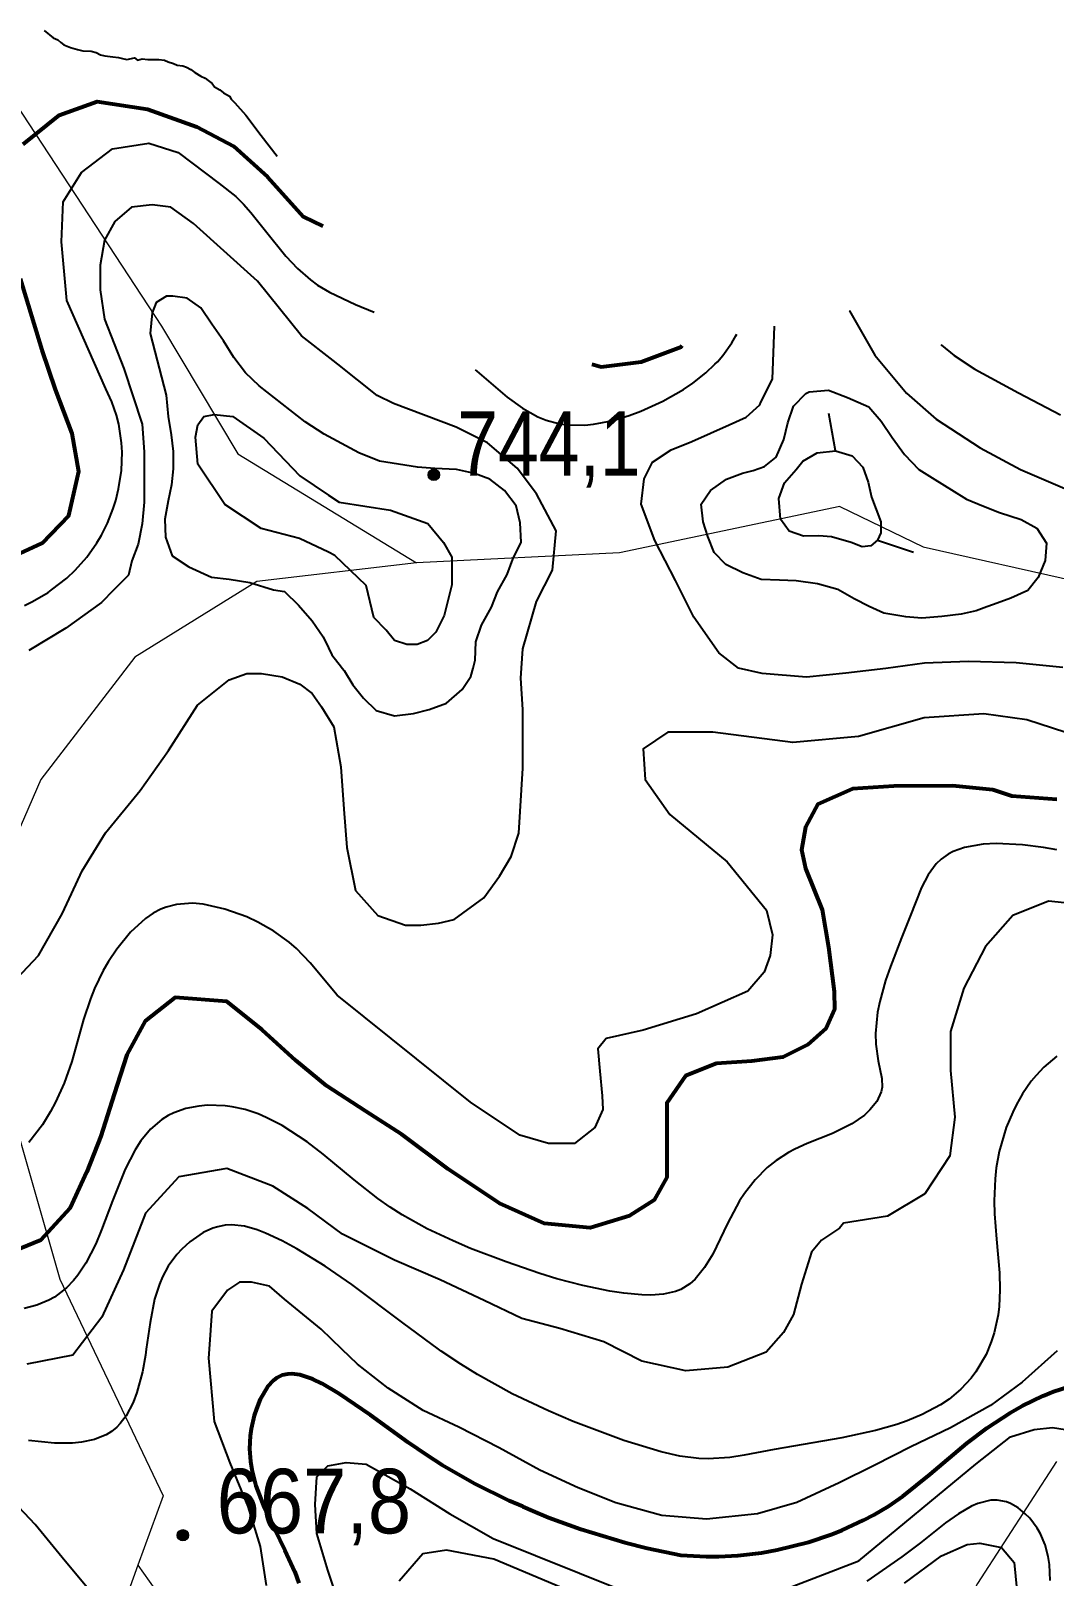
# Model space of a CAD drawing. Header units: metres. Extents: x 545098 to 555652, y 1854398 to 1862642.
# Drawn here: x 551202.2 to 551471.7, y 1859250.5 to 1859657.3 of the extents above; entities that cross this region are included whole.
import ezdxf
from ezdxf.enums import TextEntityAlignment as Align

# ---------------------------------------------------------------- set-up
doc = ezdxf.new("R2010")
doc.units = ezdxf.units.M
doc.header["$LTSCALE"] = 6.8
for name, color, linetype, lineweight in [('1', 7, 'Continuous', 25), ('2', 7, 'Continuous', 53), ('29', 7, 'Continuous', 25), ('34', 7, 'Continuous', 13), ('5', 7, 'Continuous', 13), ('52', 7, 'Continuous', 13), ('53', 7, 'Continuous', 13)]:
    doc.layers.add(name, color=color, linetype=linetype, lineweight=lineweight)

msp = doc.modelspace()

# ---------------------------------------------------------------- hatches: boundary and pattern name
at = {"layer": '5'}
for points in [[(551309.85, 1859540.45, 1), (551306.85, 1859540.45, 1)], [(551243.76, 1859261.25, 1), (551240.76, 1859261.25, 1)]]:
    msp.add_hatch(color=256, dxfattribs=at).paths.add_polyline_path(points)

# ---------------------------------------------------------------- linework, layer by layer
at = {"layer": '1'}
for points in [[(551205.68, 1859657.42), (551208.11, 1859655.51), (551209.28, 1859654.93), (551210.09, 1859654.29), (551210.91, 1859653.66), (551212.64, 1859652.96), (551214.54, 1859652.46), (551215.87, 1859652.07), (551218.08, 1859651.97), (551219.41, 1859651.59), (551220.59, 1859651), (551221.71, 1859650.77), (551223.77, 1859650.47), (551225.26, 1859650.29), (551226.39, 1859650.06), (551227.51, 1859649.83), (551229.48, 1859650.26), (551230.29, 1859649.63), (551231.53, 1859649.96), (551233.02, 1859649.78), (551234.67, 1859649.8), (551235.96, 1859649.77), (551237.45, 1859649.59), (551238.42, 1859649.16), (551239.75, 1859648.77), (551240.72, 1859648.34), (551242.21, 1859648.16), (551243.18, 1859647.73), (551244.35, 1859647.14), (551245.36, 1859646.35)], [(551245.36, 1859646.35), (551246.94, 1859645.44), (551248.12, 1859644.85), (551248.93, 1859644.22), (551249.94, 1859643.43), (551250.59, 1859642.59), (551251.97, 1859641.84), (551252.98, 1859641.05), (551254.56, 1859640.15), (551254.99, 1859639.31), (551255.97, 1859638.35), (551258.82, 1859635.11), (551262.86, 1859629.81), (551267.07, 1859624.3)], [(551200.51, 1859506.05), (551202.66, 1859507.09), (551206.75, 1859509.47), (551207.63, 1859510.14), (551211.69, 1859513.21), (551213.92, 1859515.32), (551216.97, 1859518.76), (551219.63, 1859522.53), (551220.81, 1859524.54), (551222.38, 1859527.68), (551223.93, 1859531.61), (551224.56, 1859533.65), (551225.34, 1859536.77), (551226.07, 1859541.57), (551226.25, 1859546.45), (551226.11, 1859548.89), (551225.39, 1859553.75), (551224.78, 1859556.14), (551223.55, 1859559.66), (551221.95, 1859563.09), (551211.69, 1859586.36), (551210.25, 1859601.76), (551210.73, 1859612.34), (551215.53, 1859620.04), (551223.71, 1859626.29), (551233.32, 1859627.73), (551241.01, 1859625.33), (551251.83, 1859617.12), (551256.16, 1859613.71), (551258.22, 1859611.71), (551260.19, 1859609.53), (551264, 1859604.72), (551269.36, 1859598), (551272.41, 1859594.78), (551275.84, 1859591.79), (551277.74, 1859590.42), (551280.83, 1859588.56), (551287.71, 1859585.31), (551292.66, 1859583.25)], [(551197.23, 1859406.44), (551204.22, 1859413.91), (551210.48, 1859424.82), (551212.94, 1859430.14), (551215.72, 1859436.14), (551221.87, 1859446.19), (551230.98, 1859457.34), (551238.46, 1859467.86), (551246.08, 1859479.79), (551254.47, 1859486.46), (551259.11, 1859488.1), (551262.93, 1859488.1), (551268.38, 1859487.28), (551273.02, 1859485.37), (551276.29, 1859482.91), (551278.75, 1859479.36), (551282.02, 1859474.13), (551283.84, 1859463.56), (551284.66, 1859452.44), (551285.47, 1859442.29), (551287.7, 1859431.02), (551293.61, 1859424.44), (551300.84, 1859421.86), (551304.96, 1859421.86), (551309.61, 1859422.37), (551313.74, 1859423.41), (551321.48, 1859429.09), (551325.61, 1859434.77), (551328.71, 1859439.93), (551330.77, 1859446.13), (551331.8, 1859463.17), (551331.8, 1859478.67), (551331.29, 1859486.93), (551331.46, 1859489.56), (551331.8, 1859494.67), (551335.42, 1859507.07), (551339.55, 1859515.33), (551340.58, 1859525.66), (551335.42, 1859535.47), (551330.26, 1859542.19), (551322.51, 1859548.9), (551314.26, 1859553.03), (551297.74, 1859559.23), (551293.45, 1859561.37), (551283.09, 1859569.56), (551281.83, 1859570.56), (551273.45, 1859577.05), (551261.86, 1859591.42), (551245.06, 1859606.57), (551239.06, 1859610.94), (551234.15, 1859611.49), (551228.69, 1859610.94), (551224.32, 1859607.12), (551221.6, 1859602.21), (551220.51, 1859595.66), (551220.51, 1859589.11), (551221.6, 1859581.46), (551226.74, 1859568.45), (551231.55, 1859553.79), (551232.09, 1859546.49), (551232.09, 1859533.24), (551231.55, 1859527.56), (551230.47, 1859522.15), (551228.85, 1859517.82), (551227.92, 1859514.01), (551224.07, 1859510.14), (551220.78, 1859506.83), (551211.46, 1859500.04), (551201.71, 1859494.15)], [(551417.7, 1859583.71), (551417.81, 1859583.6), (551424.47, 1859571.91), (551432.84, 1859561.93), (551440.62, 1859555.08), (551452.22, 1859547.52), (551462.84, 1859541.87), (551474.56, 1859536.88), (551487.58, 1859532.6), (551504.91, 1859528.51)], [(551474, 1859489.71), (551461.67, 1859490.98), (551449.14, 1859491.27), (551437.55, 1859490.82), (551427.35, 1859489.48), (551416.82, 1859488.19), (551406.48, 1859487.15), (551394.82, 1859488.11), (551388.57, 1859489.56), (551383.36, 1859493.56), (551376.78, 1859502.97), (551371.97, 1859512.64), (551366.52, 1859523.19), (551362.91, 1859532.69), (551363.72, 1859539.42), (551365.9, 1859543.79), (551370.81, 1859547.06), (551376.27, 1859549.25), (551386.09, 1859553.62), (551390.59, 1859555.61), (551394.21, 1859558.84), (551394.42, 1859559.53), (551397.55, 1859565.63), (551398.08, 1859579.58)], [(551341.19, 1859553.92), (551343.45, 1859553.59), (551348.07, 1859553.52), (551350.42, 1859553.74), (551355.13, 1859554.62), (551359.79, 1859556.02), (551362.84, 1859557.17), (551368.69, 1859559.87), (551374.08, 1859562.92), (551376.56, 1859564.59), (551380, 1859567.28), (551382.37, 1859569.56), (551383.06, 1859570.23), (551384.43, 1859571.82), (551386.86, 1859575.22), (551387.9, 1859577.04), (551388.1, 1859577.47)], [(551441.85, 1859574.78), (551442.07, 1859574.57), (551445.37, 1859571.83), (551450.8, 1859568.22), (551462.32, 1859562.01), (551473.34, 1859556.23)], [(551319.23, 1859568.1), (551319.68, 1859567.74), (551327.66, 1859560.92), (551331.66, 1859557.99), (551335.77, 1859555.67), (551337.89, 1859554.8), (551341.19, 1859553.92)], [(551478.05, 1859471.57), (551464.53, 1859475.9), (551453.18, 1859477.52), (551437.51, 1859476.44), (551420.21, 1859471.57), (551402.91, 1859469.95), (551381.83, 1859472.66), (551369.93, 1859472.66), (551363.45, 1859468.33), (551363.99, 1859460.21), (551370.47, 1859451.02), (551385.61, 1859438.58), (551395.91, 1859425.87), (551397.5, 1859419.33), (551396.96, 1859413.87), (551395.32, 1859409.51), (551391.02, 1859404.5), (551377.5, 1859398.55), (551363.45, 1859394.22), (551353.72, 1859392.06), (551351.55, 1859389.35), (551352.1, 1859383.4), (551352.64, 1859376.91), (551352.83, 1859373.34), (551350.71, 1859368.58), (551345.42, 1859364.35), (551338.55, 1859364.35), (551331.01, 1859366.63), (551318.04, 1859375.29), (551282.9, 1859403.42), (551275.81, 1859411.93), (551272.14, 1859415.72)], [(551472.37, 1859441.72), (551468.87, 1859442.36), (551463.41, 1859443.05), (551456.48, 1859443.37), (551453.02, 1859443.19), (551448.11, 1859442.32), (551445.14, 1859441.25), (551443.78, 1859440.55), (551441.93, 1859439.26), (551440.66, 1859438.04), (551438.5, 1859435.14), (551436.74, 1859431.75), (551433.79, 1859424.26), (551431.54, 1859418.53), (551428.61, 1859411.03), (551427.32, 1859407.31), (551425.76, 1859401.75), (551425.21, 1859398.96), (551424.68, 1859393.34), (551424.75, 1859390.51), (551425.36, 1859386.2), (551426.36, 1859381.52), (551426.42, 1859379.26), (551426.16, 1859377.96), (551425.02, 1859375.49), (551423.2, 1859373.24), (551421.72, 1859371.88), (551418.41, 1859369.53), (551413.35, 1859367.01), (551406.64, 1859364.38), (551403.41, 1859362.94), (551401.72, 1859362.03), (551398.47, 1859359.9), (551396.17, 1859358.04), (551392.98, 1859354.86), (551390.13, 1859351.23), (551388.84, 1859349.26), (551385.68, 1859343.31), (551381.8, 1859335.29), (551379.66, 1859331.71), (551377.19, 1859328.68), (551375.78, 1859327.43), (551373.41, 1859325.97), (551371.98, 1859325.41), (551368.86, 1859324.72), (551365.48, 1859324.5), (551363.14, 1859324.56), (551358.41, 1859325), (551354.71, 1859325.54), (551347.58, 1859326.97), (551340.73, 1859328.79), (551336.26, 1859330.17), (551327.4, 1859333.24), (551318.04, 1859336.79), (551313.4, 1859338.74), (551306.56, 1859341.96), (551299.98, 1859345.62), (551296.82, 1859347.66), (551293.59, 1859349.95), (551287.37, 1859354.87), (551279.21, 1859361.59), (551275.02, 1859364.8), (551268.41, 1859369.11)], [(551480.34, 1859427.17), (551470.23, 1859428.18), (551460.81, 1859424.45), (551453.66, 1859416.27), (551447.93, 1859405.26), (551444.4, 1859393.87), (551444.38, 1859383.57), (551445.56, 1859371.37), (551444.25, 1859361.12), (551437.63, 1859351.18), (551427.85, 1859345.25), (551416.27, 1859343.4), (551415.22, 1859342.13), (551410.46, 1859338.96), (551407.82, 1859335.79), (551405.17, 1859327.32), (551403.06, 1859319.39), (551400.41, 1859314.63), (551395.87, 1859309.43), (551385.73, 1859305.5), (551374.68, 1859304.57), (551363.09, 1859307.11), (551353.13, 1859312.22), (551341.53, 1859315.73), (551331.55, 1859318.36), (551321.63, 1859323.05), (551310.01, 1859328.48), (551298, 1859333.66), (551284.27, 1859340.56), (551275.17, 1859347.27), (551265.98, 1859353.12), (551253.8, 1859357.84), (551241.19, 1859355.64), (551232.39, 1859346.08), (551226.61, 1859331.09), (551220.95, 1859318.7), (551213.28, 1859308.63)], [(551272.14, 1859415.72), (551270.21, 1859417.4), (551266.17, 1859420.33), (551261.95, 1859422.71), (551259.08, 1859424.03), (551253.29, 1859426.09), (551247.58, 1859427.39), (551244.76, 1859427.64), (551240.58, 1859427.34), (551237.82, 1859426.62), (551236.46, 1859426.07), (551234.42, 1859425), (551232.4, 1859423.62), (551228.47, 1859420.04), (551224.83, 1859415.59), (551222.63, 1859412.28), (551221.28, 1859409.96)], [(551221.28, 1859409.96), (551218.96, 1859405.2), (551217.88, 1859402.49), (551216.1, 1859397.04), (551212.97, 1859385.97), (551211, 1859380.31), (551208.74, 1859375.25), (551207.43, 1859372.79), (551205.28, 1859369.27), (551201.72, 1859364.68)], [(551472.43, 1859387.37), (551469, 1859384.52), (551466.95, 1859382.34), (551465.69, 1859380.78), (551463.41, 1859377.49), (551461.76, 1859374.62), (551460.79, 1859372.65), (551459.11, 1859368.6), (551457.27, 1859362.29), (551456.47, 1859357.98), (551456.13, 1859355.08), (551455.88, 1859349.26), (551455.98, 1859345.9), (551456.51, 1859339.21), (551457.29, 1859330.34), (551457.42, 1859325.91), (551457.2, 1859321.48), (551456.92, 1859319.26), (551455.89, 1859314.53), (551455.14, 1859312.21), (551453.76, 1859308.86), (551451.11, 1859304.26), (551449.89, 1859302.63), (551447.14, 1859299.68), (551444.05, 1859297.12), (551441.81, 1859295.61), (551436.96, 1859293.02), (551433.04, 1859291.4), (551430.32, 1859290.45), (551424.66, 1859288.83), (551415.81, 1859286.91), (551397.95, 1859283.8), (551390.1, 1859282.33), (551386.27, 1859281.76), (551380.55, 1859281.4), (551378.09, 1859281.5), (551373.15, 1859282.11), (551368.22, 1859283.2), (551358.41, 1859286.24), (551345.02, 1859291.24), (551338.5, 1859294), (551328.98, 1859298.52), (551319.84, 1859303.55), (551315.43, 1859306.28), (551310.26, 1859309.76), (551309.59, 1859310.25), (551300.19, 1859317.15), (551286.73, 1859327.24), (551279.7, 1859332.09), (551272.29, 1859336.63), (551268.41, 1859338.74), (551264.03, 1859340.83), (551261.81, 1859341.7), (551258.44, 1859342.63), (551255.08, 1859342.97), (551253.41, 1859342.86), (551251.44, 1859342.47), (551250.15, 1859342.07), (551247.62, 1859340.92), (551244.09, 1859338.52)], [(551268.41, 1859369.11), (551264.22, 1859371.27), (551262.04, 1859372.19), (551258.68, 1859373.31), (551255.2, 1859374.09), (551253.41, 1859374.33), (551248.76, 1859374.46), (551246.44, 1859374.25), (551243.05, 1859373.58), (551239.88, 1859372.47), (551238.41, 1859371.75), (551236.72, 1859370.71), (551233.71, 1859368.16), (551231.16, 1859365.07), (551229.66, 1859362.75), (551227.04, 1859357.66), (551223.7, 1859349.29), (551220.84, 1859341.68), (551219.29, 1859338.01), (551216.65, 1859332.85), (551214.61, 1859329.75), (551213.47, 1859328.33), (551211.61, 1859326.39), (551208.41, 1859323.95), (551206.95, 1859323.13), (551203.79, 1859321.83), (551200.42, 1859320.95)], [(551244.09, 1859338.52), (551241.95, 1859336.56), (551240.65, 1859335.14), (551238.41, 1859332.08), (551236.88, 1859329.29), (551236.06, 1859327.37), (551234.81, 1859323.42), (551233.61, 1859317.25), (551232.62, 1859310.25), (551232.4, 1859308.66), (551231.61, 1859304.26), (551230.15, 1859298.83), (551229.16, 1859296.24), (551227.28, 1859292.7), (551225.73, 1859290.65), (551224.85, 1859289.75), (551223.41, 1859288.56), (551222.03, 1859287.71), (551221.76, 1859287.6), (551218.95, 1859286.48), (551215.57, 1859285.76), (551213.21, 1859285.53), (551208.41, 1859285.51), (551201.59, 1859286.23)], [(551472.46, 1859309.85), (551463.29, 1859301.53), (551454.91, 1859295.45), (551444.37, 1859289.54), (551433.93, 1859284.49), (551424.44, 1859279.68), (551415.13, 1859275.09), (551403.96, 1859269.86), (551393.6, 1859266.86), (551380.13, 1859265.52), (551368.43, 1859266.44), (551356.31, 1859269.78), (551346.38, 1859273.71), (551336.26, 1859278.37), (551331.76, 1859280.84), (551325.55, 1859284.24), (551314.9, 1859289.69), (551305.55, 1859294.12), (551296.35, 1859299.97), (551288.28, 1859306.27), (551284.13, 1859310.25), (551278.66, 1859315.5), (551268.99, 1859323.43), (551265.07, 1859326.79), (551260.31, 1859327.85), (551257.13, 1859327.85), (551253.96, 1859325.74), (551249.85, 1859320.22), (551249.17, 1859310.25), (551249.01, 1859307.88), (551250.52, 1859291.21), (551254.65, 1859280.34), (551259.4, 1859268.8), (551262.63, 1859258.25), (551264.21, 1859248.03)], [(551213.28, 1859308.63), (551201.12, 1859306.27)], [(551397.71, 1859245.82), (551420.31, 1859254.48), (551451.07, 1859279.97), (551460.21, 1859287.19), (551466.45, 1859289.11), (551471.26, 1859289.59), (551474.63, 1859289.11)], [(551285.77, 1859235.98), (551280.42, 1859252.07), (551277.54, 1859261.69), (551277.06, 1859269.38), (551277.54, 1859276.6), (551280.42, 1859279.49), (551285.23, 1859280.45), (551290.52, 1859279.97), (551302.08, 1859273.51), (551312.56, 1859266.86), (551323.98, 1859260.43), (551357.81, 1859246.78)], [(551218.3, 1859246.02), (551210.5, 1859255.37), (551203.31, 1859264.04), (551196.26, 1859271.65)], [(551470.66, 1859249.3), (551470.48, 1859253.59), (551470.17, 1859255.67), (551469.36, 1859258.72), (551468.09, 1859261.66), (551467.25, 1859263.09), (551465.26, 1859265.71), (551464.11, 1859266.9), (551462.23, 1859268.45), (551460.22, 1859269.62), (551459.19, 1859270.03), (551456.71, 1859270.5), (551455.04, 1859270.45), (551451.64, 1859269.6), (551449.93, 1859268.87), (551446.51, 1859266.91), (551443.1, 1859264.51), (551436.47, 1859259.26), (551431.63, 1859255.61), (551422.41, 1859249.17)], [(551345.25, 1859246.1), (551324.17, 1859254.96), (551311.67, 1859257.36), (551305.42, 1859256.4), (551299.17, 1859249.18)], [(551432.33, 1859248.66), (551442.06, 1859255.84), (551448.79, 1859258.78), (551452.15, 1859259.21), (551457.8, 1859258.03), (551461.17, 1859254.1), (551462.19, 1859243.32)]]:
    msp.add_lwpolyline(points, dxfattribs=at)
for points in [[(551284.22, 1859489.56), (551284.74, 1859488.9), (551287.03, 1859485.15), (551289.85, 1859481.65), (551293.18, 1859478.39), (551297.94, 1859476.96), (551303, 1859477.58), (551307.09, 1859478.64), (551311.65, 1859480.3), (551315.79, 1859483.93), (551318.12, 1859487.33), (551318.69, 1859489.56), (551319.24, 1859491.68), (551319.38, 1859496.47), (551320.86, 1859500.87), (551323.57, 1859505.61), (551325.09, 1859509.64), (551327.65, 1859514.18), (551329.17, 1859518.21), (551331.37, 1859522.7), (551331.11, 1859527.81), (551330.01, 1859532.25), (551326.95, 1859536.28), (551323.09, 1859539.29), (551319.06, 1859540.81), (551314.34, 1859541.88), (551308.63, 1859542.09), (551304, 1859542.44), (551293.99, 1859544.06), (551288.58, 1859546.22), (551279.46, 1859551.15), (551274.47, 1859554.39), (551266.36, 1859560.73), (551262.3, 1859563.89), (551258.76, 1859567.31), (551255.7, 1859571.33), (551252.95, 1859575.76), (551249.85, 1859580.15), (551246.94, 1859584.38), (551243.42, 1859586.92), (551239.6, 1859587.46), (551237.96, 1859587.46), (551235.23, 1859585.82), (551234.14, 1859583.09), (551233.6, 1859577.63), (551237.85, 1859561.43), (551238.36, 1859555.81), (551239.14, 1859550.96), (551239.67, 1859546.62), (551239.69, 1859542.04), (551239.29, 1859537.77), (551238.34, 1859533.62), (551237.47, 1859528.75), (551237.69, 1859524.01), (551239.39, 1859519.08), (551243.83, 1859516.21), (551249.83, 1859513.48), (551254.47, 1859512.94), (551259.92, 1859512.12), (551266.16, 1859510.14), (551268.97, 1859509.7), (551272.71, 1859506.13), (551276.34, 1859501.99), (551279.24, 1859497.76), (551280.59, 1859494.93), (551281.47, 1859493.09), (551284, 1859489.84)], [(551453.99, 1859505.66), (551451.14, 1859504.62), (551447.21, 1859503.77), (551442.16, 1859503.15), (551436.9, 1859502.69), (551432.63, 1859503.08), (551426.83, 1859504.01), (551422.95, 1859505.74), (551419.03, 1859507.82), (551414.7, 1859510.22), (551409.37, 1859511.77), (551403.77, 1859512.55), (551399.35, 1859512.73), (551394.56, 1859512.88), (551389.76, 1859514.67), (551385.27, 1859516.87), (551382.14, 1859519.97), (551380.52, 1859524.17), (551379.31, 1859528.05), (551378.73, 1859532.75), (551381.22, 1859536.36), (551385.45, 1859539.26), (551389.65, 1859540.88), (551392.46, 1859541.61), (551395.41, 1859542.66), (551398.48, 1859545.09), (551400.48, 1859549.73), (551401.59, 1859554.09), (551403.07, 1859558.49), (551406.33, 1859561.82), (551407.18, 1859562.3), (551412.26, 1859562.74), (551417.27, 1859560.79), (551422.89, 1859558.36), (551426.11, 1859554.54), (551429.01, 1859550.31), (551432.33, 1859545.77), (551436.11, 1859541.83), (551440.28, 1859539.23), (551444.66, 1859536.47), (551448.63, 1859534.02), (551453.07, 1859532.18), (551457.31, 1859530.51), (551463.04, 1859528.64), (551467.17, 1859526.4), (551469.67, 1859522.49), (551469.32, 1859517.86), (551467.48, 1859513.42), (551464.79, 1859509.97), (551460.27, 1859507.95), (551455.71, 1859506.29)], [(551280.59, 1859535.13), (551283.37, 1859533.26), (551296.97, 1859531.17), (551306.8, 1859527.67), (551310.86, 1859522.66), (551313.04, 1859518.73), (551313.05, 1859511.47), (551311.07, 1859503.39), (551308.89, 1859499.02), (551306.71, 1859496.84), (551303.98, 1859495.75), (551301.25, 1859495.75), (551297.98, 1859496.84), (551295.79, 1859499.57), (551292.52, 1859502.84), (551290.53, 1859511.27), (551282.3, 1859519.24), (551280.59, 1859520.05), (551273, 1859523.66), (551262.85, 1859526.27), (551253.33, 1859532.59), (551246.15, 1859543.24), (551245.6, 1859550.34), (551246.15, 1859553.61), (551247.78, 1859555.8), (551250.51, 1859556.34), (551255.42, 1859555.8), (551263.59, 1859550.07), (551273.01, 1859540.22)], [(551405.49, 1859544.07), (551409.29, 1859546.24), (551414.16, 1859546.79), (551418.54, 1859545.4), (551421.28, 1859542.45), (551422.71, 1859538.47), (551423.57, 1859534.54), (551426.07, 1859528.08), (551426.08, 1859525.15), (551425.17, 1859523.26), (551423.39, 1859521.75), (551421.15, 1859521.49), (551418.25, 1859522.61), (551413.08, 1859524.14), (551409.75, 1859524.39), (551405.73, 1859524.26), (551401.93, 1859525.61), (551399.61, 1859528.77), (551399.19, 1859534.24), (551400.69, 1859538.33), (551403.75, 1859541.83)]]:
    msp.add_lwpolyline(points, close=True, dxfattribs=at)
at = {"layer": '2'}
for points in [[(551200.22, 1859627.49), (551209.64, 1859635.15), (551219.68, 1859638.73), (551232.95, 1859636.71), (551245.91, 1859632.09), (551255.61, 1859626.97), (551264.5, 1859618.87), (551274, 1859608.38), (551279.13, 1859605.89)], [(551195.91, 1859518.12), (551205.21, 1859522.46), (551212.23, 1859529.72), (551214.87, 1859541.36), (551213.13, 1859551.3), (551208.72, 1859562.94), (551205.21, 1859573.3), (551199.51, 1859592.05)], [(551349.93, 1859569.58), (551352.41, 1859568.9), (551362.94, 1859570.18), (551373.46, 1859574.14), (551373.78, 1859574.46)], [(551472.4, 1859454.96), (551460.58, 1859455.84), (551455.55, 1859457.47), (551445.02, 1859458.57), (551429.47, 1859458.48), (551418.6, 1859457.78), (551409.51, 1859453.73), (551406.23, 1859447.72), (551405.14, 1859441.72), (551406.23, 1859436.8), (551410.6, 1859425.88), (551412.25, 1859416.11), (551413.8, 1859404.38), (551413.87, 1859399.68), (551411.69, 1859394.77), (551406.78, 1859390.4), (551400.23, 1859387.12), (551392.05, 1859386.03), (551382.77, 1859385.49), (551374.59, 1859382.21), (551369.68, 1859375.11), (551369.68, 1859355.46), (551366.41, 1859349.46), (551359.89, 1859345.36), (551349.55, 1859342.15), (551337.48, 1859343.35), (551325.56, 1859348.65), (551312.11, 1859357.62), (551299.93, 1859366.74)], [(551299.93, 1859366.74), (551290.38, 1859372.87), (551280.11, 1859379.54), (551271.98, 1859386.27), (551263.16, 1859394.31), (551253.87, 1859401.75), (551240.21, 1859402.86), (551232.28, 1859396.62), (551227.47, 1859387.77), (551224.13, 1859377.37), (551220.66, 1859366.32), (551216.98, 1859356.96), (551212.58, 1859347.4), (551204.82, 1859338.93), (551192.55, 1859333.98)], [(551331.76, 1859268.79), (551328.18, 1859270.35), (551319.13, 1859274.81), (551310.55, 1859279.7), (551306.47, 1859282.31), (551301.57, 1859285.71), (551291.7, 1859292.88), (551283.41, 1859298.49), (551278.82, 1859301.2), (551276.49, 1859302.33), (551273.07, 1859303.48), (551270.91, 1859303.75), (551269.88, 1859303.7), (551268.41, 1859303.37), (551267.01, 1859302.66), (551266.14, 1859302.01), (551264.57, 1859300.33), (551262.62, 1859297.06), (551261.61, 1859294.55), (551261.05, 1859292.8), (551260.26, 1859289.26), (551260.01, 1859287.46), (551259.84, 1859283.97), (551260.05, 1859280.63), (551260.38, 1859278.47), (551261.44, 1859274.26), (551263.64, 1859268.55), (551269.14, 1859257.32), (551271.71, 1859251.59), (551272.79, 1859248.64)], [(551331.76, 1859268.79), (551334.39, 1859267.64), (551338.58, 1859265.95), (551347.04, 1859262.88), (551358.64, 1859259.35), (551364.5, 1859257.87), (551373.41, 1859255.98), (551380.1, 1859255.64), (551383.42, 1859255.65), (551388.41, 1859255.92), (551394.63, 1859256.66), (551398.78, 1859257.4), (551407, 1859259.44), (551413, 1859261.45), (551415.91, 1859262.6), (551421.54, 1859265.19), (551424.22, 1859266.62), (551428.07, 1859268.92), (551431.88, 1859271.56), (551439.04, 1859277.3), (551448.7, 1859285.46), (551454.07, 1859289.52), (551460.09, 1859293.45), (551463.41, 1859295.33), (551468.79, 1859297.97), (551471.56, 1859299.1), (551475.68, 1859300.43)]]:
    msp.add_lwpolyline(points, dxfattribs=at)
at = {"layer": '29'}
for p, q in [((551414.16, 1859546.79), (551412.4, 1859556.63)), ((551425.17, 1859523.26), (551434.64, 1859520.06))]:
    msp.add_line(p, q, dxfattribs=at)
at = {"layer": '34'}
msp.add_lwpolyline([(551472.3, 1859280.65), (551451.48, 1859248.53), (551439.05, 1859224.24), (551423.19, 1859201), (551411.11, 1859181.34), (551396.62, 1859164.88), (551375.48, 1859145.75), (551358.06, 1859135.17), (551342.09, 1859121.82), (551331.35, 1859107.65), (551326.32, 1859095.36)], dxfattribs=at)
at = {"layer": '5'}
for centre in [(551308.35, 1859540.45), (551242.26, 1859261.25)]:
    msp.add_circle(centre, 1.5, dxfattribs=at)
at = {"layer": '52'}
for points in [[(551142.76, 1859714.04), (551158.4, 1859705.08), (551180.74, 1859664.74), (551236.59, 1859579.6), (551256.69, 1859545.99), (551303.82, 1859517.3)], [(551415.28, 1859532.1), (551357.28, 1859519.88), (551303.82, 1859517.3)], [(551415.28, 1859532.1), (551437.23, 1859521.46), (551477.86, 1859512.38), (551572.89, 1859516.13), (551615.45, 1859512.81), (551664.01, 1859519.06), (551697.14, 1859522.09), (551742.47, 1859516.4), (551766.4, 1859503.47), (551785.02, 1859484.17), (551789.67, 1859460.21), (551790.63, 1859425.47), (551805.63, 1859397.66), (551834.23, 1859372.37), (551868.81, 1859355.06), (551897.4, 1859372.37), (551921.34, 1859385.01), (551947.28, 1859387.01), (551963.9, 1859383.01), (552005.8, 1859367.04), (552061.21, 1859369.32), (552091.98, 1859371.73), (552113.61, 1859382.31), (552179.47, 1859428.02)], [(551303.82, 1859517.3), (551261.76, 1859512.33), (551229.6, 1859492.48), (551204.86, 1859460.22), (551187.54, 1859420.52)], [(551187.54, 1859420.52), (551194.96, 1859380.82), (551209.81, 1859328.71), (551237.02, 1859271.64), (551230.39, 1859253.34)], [(551230.39, 1859253.34), (551227.13, 1859244.35), (551162.8, 1859172.39), (550994.56, 1859023.51), (550907.97, 1858941.63), (550806.53, 1858884.56), (550742.2, 1858857.26), (550722.41, 1858839.89), (550670.45, 1858750.56), (550628.39, 1858636.42), (550607.19, 1858618.34), (550456.74, 1858592.79), (550452, 1858592.5), (550396.93, 1858581.78), (550349, 1858572.3), (550320, 1858559.87)]]:
    msp.add_lwpolyline(points, dxfattribs=at)
at = {"layer": '53'}
msp.add_lwpolyline([(551230.39, 1859253.34), (551254.29, 1859219.66), (551289.48, 1859163.37), (551326.32, 1859095.36)], dxfattribs=at)

# ---------------------------------------------------------------- texts
at = {"layer": '5'}
for s, width, p in [('744,1', 0.85, (551338.64, 1859540.18)), ('667,8', 0.9, (551276.76, 1859261.75))]:
    msp.add_text(s, height=17, dxfattribs=dict(at, width=width)).set_placement(p, align=Align.CENTER)

doc.saveas('drawing.dxf')
